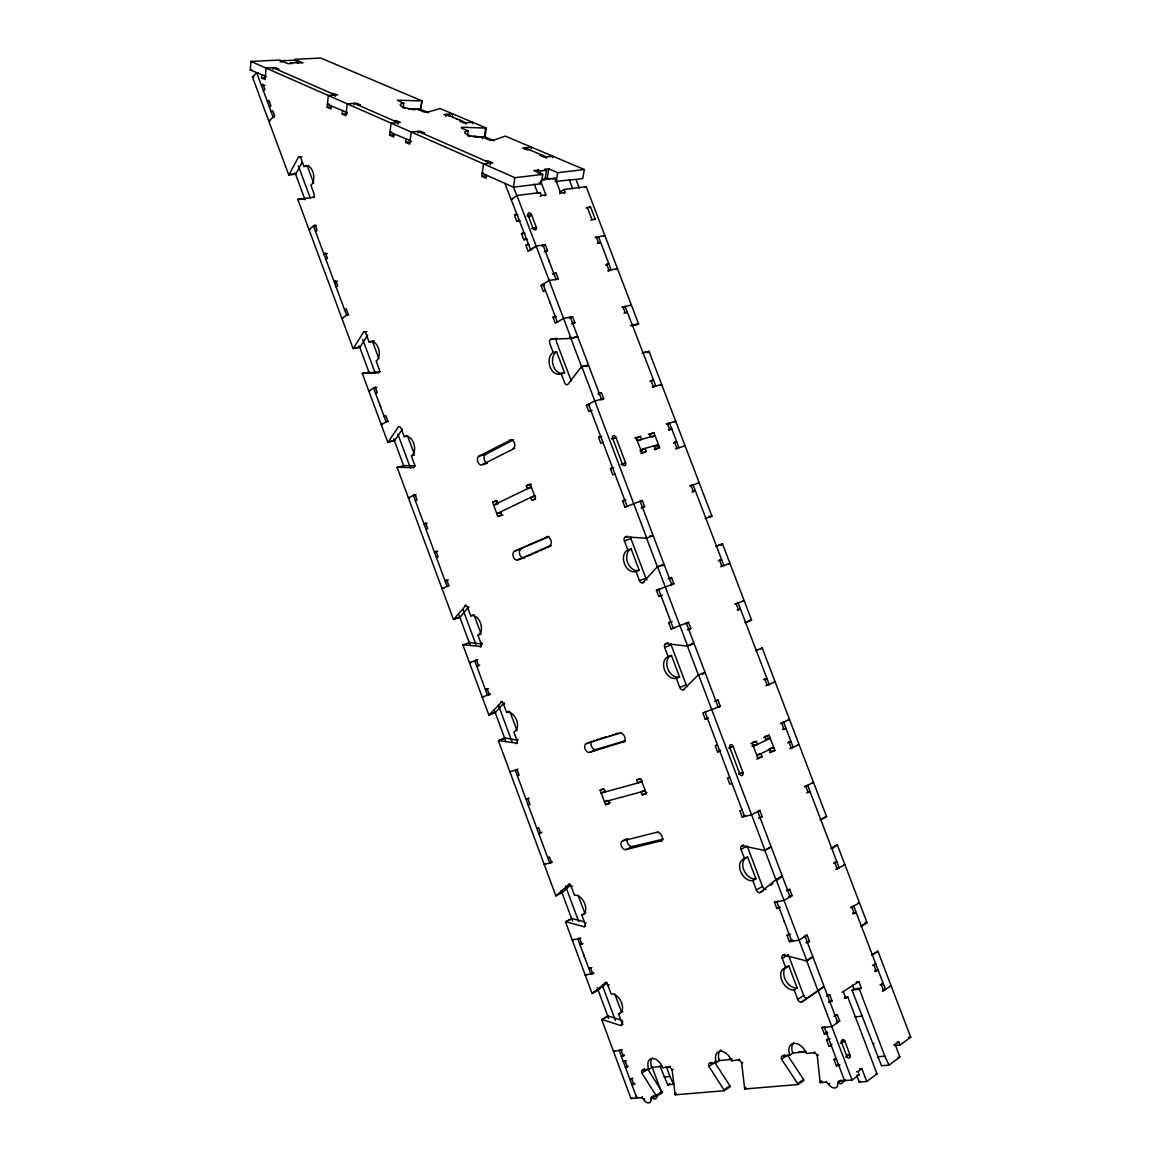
<?xml version="1.0" encoding="UTF-8"?>
<svg xmlns="http://www.w3.org/2000/svg" width="1161" height="1161" viewBox="0 0 1161 1161"><rect width="100%" height="100%" fill="white"/><g stroke="black" fill="none" stroke-linecap="round" stroke-linejoin="round"><path stroke-width="1.5" d="M266.493 76.626L250.268 69.979L250.979 61.431L279.612 60.038L288.015 63.681L292.528 63.449L290.787 62.694L303.006 62.926L294.618 59.313L320.784 58.05L422.096 100.905L420.34 109.54L422.096 100.905M276.565 69.268L278.872 69.138L275.36 67.599L266.087 68.078L265.071 79.543L261.588 77.99L261.835 75.131M272.908 69.326L273.053 67.715L335.326 95.042L335.181 96.508M331.161 105.999L330.856 108.945L327.126 107.276L328.345 95.507L337.648 94.883L331.596 93.402M358.052 105.012L360.36 104.838L356.543 103.169L347.241 103.837L345.949 115.679L342.147 113.981L342.466 111.035M354.061 104.809L354.221 103.329L398.063 122.558L397.875 124.067M393.971 133.965L393.594 136.969L389.617 135.198L391.068 123.139L400.371 122.369L396.394 120.628L394.087 120.817M421.487 100.92L397.323 100.18L403.738 103.344L403.201 107.697L404.884 108.423M422.256 133.181L424.578 132.978L420.5 131.193L411.197 132.006L409.673 144.153L405.624 142.353L406.002 139.32M417.989 132.905L418.178 131.396L490.508 163.12L490.261 164.877M445.853 116.579L446.143 114.388L466.083 122.848L465.88 124.314M452.5 115.316L452.703 113.851L443.952 114.562L450.105 116.056M467.491 135.358L468.115 130.903L462.005 128.276A3.048 0.769 8.9 0 1 462.194 127.217L485.588 128.087A3.019 0.755 9.1 0 0 486.299 128.058L485.022 136.896A3.004 0.769 9.1 0 1 484.311 136.911L472.672 136.505M472.425 123.748L472.629 122.282L463.892 123.037L459.872 121.324L462.063 121.136M482.279 138.754L482.526 137.071A10.725 2.714 9 0 1 467.52 134.705A10.725 2.714 9 0 1 468.115 130.903M484.311 136.911L485.588 128.087M486.546 175.18L486.096 178.301L481.742 176.356L483.542 163.875L492.83 162.874L488.476 160.973L486.169 161.219M513.438 187.153L514.874 177.677L542.738 174.411L541.258 183.757L513.438 187.153L482.192 173.25L483.353 173.12M524.627 149.305L524.859 147.81L546.338 156.924L546.091 158.447M531.143 148.637L531.375 147.142L522.668 148.028L526.934 149.842L529.111 149.609M537.833 173.134L538.327 170.028L540.547 170.986L546.526 170.304L545.046 179.578L541.694 179.97M540.054 174.092L540.547 170.986M545.06 178.344L547.281 178.068L548.761 168.838L557.672 172.67L584.346 169.535L582.778 178.678L555.045 181.45M552.607 157.736L552.854 156.227L544.146 157.156L539.821 155.313L541.998 155.081M556.163 181.929L557.672 172.67M849.968 1056.974L850.142 1056.321A2.017 1.306 80.9 0 0 849.997 1054.798L844.802 1041.083A2.627 1.698 80.6 0 0 842.407 1039.734A2.627 1.698 80.6 0 0 841.841 1043.158L847.051 1056.887A1.988 1.277 80.9 0 0 847.719 1057.845L848.357 1058.106A3.106 2.003 80.9 0 0 849.954 1056.96M258.264 72.78L256.741 72.867L252.401 76.858L288.755 174.963A2.932 1.756 81.8 0 0 289.133 174.498L298.45 157.083L301.889 156.75M288.755 174.963L295.591 174.252A2.932 1.756 81.9 0 0 295.982 173.802L302.397 161.887M314.515 197.21L298.333 199.329A2.932 1.756 81.3 0 0 297.855 199.561L353.089 348.605A2.902 1.8 78.2 0 0 353.495 348.198L363.466 332.249L366.818 331.625M353.089 348.605L359.765 347.328A2.902 1.8 78.2 0 0 360.186 346.921L367.66 335.007M380.271 371.665L362.812 373.349A2.902 1.814 77.5 0 0 362.319 373.523L387.803 442.297A2.902 1.829 76 0 0 388.224 441.92L398.542 426.769A2.932 1.858 76.2 0 1 401.213 428.54L404.246 436.725A10.289 6.531 75.7 0 1 413.635 443.038A10.289 6.531 75.7 0 1 411.342 455.852L414.39 464.052A2.932 1.858 75.3 0 1 413.737 467.694L397.613 467.244A2.902 1.829 75.2 0 0 397.106 467.39L453.458 619.466L459.872 617.275A2.902 1.858 71.4 0 0 460.307 616.955L468.551 606.768M387.803 442.297L394.392 440.701A2.902 1.829 76 0 0 394.813 440.324L402.562 429.004M587.089 366.528L587.93 365.425A3.28 2.337 77.5 0 1 588.482 364.975L581.748 366.484A3.294 2.337 77.5 0 0 581.197 366.949L567.787 384.523A3.251 2.278 77.1 0 1 564.594 382.608L561.184 373.581A11.392 7.953 77.7 0 1 550.125 366.978A11.392 7.953 77.7 0 1 553.216 352.509L549.806 343.482A3.265 2.278 78.4 0 1 550.691 339.317L555.771 338.272M647.606 352.813L648.462 351.739A3.178 2.337 77.9 0 1 649.014 351.29L711.983 516.311L705.206 518.474A3.193 2.366 71.5 0 0 705.873 518.328M453.458 619.466A2.917 1.843 71.4 0 0 453.893 619.147L466.098 605.113M482.425 644.137L469.799 642.526L462.876 644.877L488.868 715.06A2.932 1.858 69 0 0 489.332 714.77L502.278 701.346M488.868 715.06L495.196 712.535A2.932 1.858 68.9 0 0 495.66 712.244L504.164 702.695M627.433 536.208L625.387 536.89A3.265 2.322 71.7 0 0 624.4 540.852L627.869 549.995A11.436 8.098 71 0 0 624.444 563.767A11.436 8.098 71 0 0 635.952 571.386L639.421 580.558A3.28 2.322 70.3 0 0 642.73 582.764L657.01 567.09A3.309 2.38 70.3 0 1 657.59 566.713L664.092 564.435A3.294 2.38 70.3 0 0 663.511 564.812L657.01 567.09M662.612 565.799L663.511 564.812M721.025 545.249L721.924 544.277A3.193 2.38 70.1 0 1 722.519 543.899L751.588 620.119L745.609 622.528A3.222 2.38 67.3 0 1 744.927 622.63L750.906 620.221A3.207 2.38 67.3 0 0 751.588 620.119M668.141 642.657L665.732 643.615A3.294 2.337 67.9 0 0 664.702 647.461L668.185 656.691A11.523 8.142 67.3 0 0 664.585 670.071A11.523 8.142 67.3 0 0 676.341 678.242L679.824 687.486A3.309 2.337 66.6 0 0 683.219 689.852L697.979 675.238A3.338 2.38 66.5 0 1 698.574 674.889L765.055 850.403L771.223 847.022A3.396 2.38 61 0 1 770.498 847.037L764.33 850.418L742.14 845.716A3.367 2.322 61.5 0 0 741.008 849.359L744.549 858.719A11.828 8.112 61 0 0 740.587 871.345A11.828 8.112 61 0 0 752.821 880.589L756.362 889.979A3.396 2.322 60.4 0 0 759.889 892.649L762.182 891.343M702.492 674.381L704.35 672.538A3.323 2.38 66.4 0 1 704.945 672.19L697.979 675.238M760.673 649.173L761.601 648.273A3.222 2.38 65.9 0 1 762.211 647.94L826.574 816.633L820.827 819.797A3.294 2.366 60.2 0 1 820.101 819.811L825.848 816.662A3.28 2.366 60.1 0 0 826.574 816.633M569.558 883.84L556.351 895.624A2.99 1.858 64.6 0 1 555.858 895.857L498.359 740.66L504.658 738.062A2.932 1.858 68.1 0 1 505.209 738.004L517.051 740.123M555.858 895.857L562.49 892.49L570.762 884.813M280.048 62.041L281.426 60.793L296.418 60.067L297.637 63.318M295.315 61.054L296.418 60.067M263.387 90.79L264.853 89.47L262.894 84.187L261.428 85.508L264.897 85.304M267.465 101.791L268.931 100.485L270.89 105.782L269.425 107.073M271.224 111.92L272.69 110.629L274.664 115.926L268.771 121.049L269.933 120.962M272.908 117.45L274.344 117.13M584.549 921.936L572.17 918.583A3.004 1.858 63.8 0 0 571.589 918.569L565.48 921.805L592.023 993.424A3.033 1.858 62.4 0 0 592.516 993.221L606.463 982.017M592.516 993.221L598.554 989.738L607.087 982.67M759.889 892.649L775.548 880.038L781.687 876.54A3.425 2.366 60 0 1 782.311 876.279L776.187 879.777A3.439 2.366 60.1 0 0 775.548 880.038M770.875 885.233L772.82 883.666M776.753 880.517L781.687 876.54M832.756 848.27L833.743 847.486M834.73 846.703L836.718 845.121A3.309 2.366 59 0 1 837.342 844.86L867.078 922.777L861.447 926.347A3.367 2.351 57.1 0 1 860.707 926.333L866.338 922.777A3.352 2.351 57 0 0 867.078 922.777M315.502 231.358L317.04 230.197L315.052 224.857L308.957 229.501L310.089 229.356M856.76 1075.565L859.242 1082.125L866.745 1081.515L877.034 1073.925L847.82 997.023L844.598 997.43M856.165 982.075L858.922 981.698L861.302 987.953L853.945 988.925L852.043 990.202L881.533 1065.769L889.007 1065.101L899.891 1057.076L895.146 1044.595L898.846 1041.91L900.036 1045.016L894.449 1045.568M859.242 1082.125L860.533 1081.181M325.893 259.396L327.446 258.264L325.457 252.909L323.919 254.041L327.3 253.562M781.585 1059.209L787.521 1055.146L803.543 1079.469A3.425 2.206 56.8 0 1 803.978 1080.354L798.071 1084.534A3.439 2.206 56.9 0 0 797.636 1083.648L781.585 1059.209A3.425 2.206 57.4 0 1 782.746 1055.871L789.785 1055.16A12.074 7.837 57.1 0 1 793.979 1043.362A12.074 7.837 57.1 0 1 806.431 1053.491L813.658 1052.766A3.483 2.278 56.7 0 1 817.271 1055.683L820.058 1081.762A3.498 2.264 56.2 0 0 820.29 1082.676L825.413 1082.241A3.512 2.278 56.1 0 1 828.519 1084.156A7.039 4.571 56 0 0 834.759 1088.017A7.039 4.571 56 0 0 837.792 1083.402A3.541 2.307 55.7 0 1 839.316 1081.08L852.043 1080.006L859.227 1074.767L858.008 1071.574L856.6 1071.705M900.036 1045.016L910.732 1037.208L877.934 951.222A3.367 2.351 56.1 0 0 877.281 951.454L872.201 955.068M845.658 1079.832L844.54 1080.644L824.397 1027.398L825.384 1026.716M858.008 1071.574L861.912 1068.744L866.745 1081.515M839.316 1081.08L840.419 1080.281M837.792 1083.402L842.204 1080.194M828.519 1084.156L829.636 1083.358M825.413 1082.241L826.53 1081.442M820.29 1082.676L822.148 1081.341M840.013 1064.913L836.413 1065.943L834.004 1059.558L835.122 1058.774M820.058 1081.762L821.161 1080.964M873.827 1043.289L873.478 1043.536A3.381 2.264 55.2 0 0 873.652 1044.247M794.139 989.927L797.143 987.982L788.827 965.967L785.808 967.868A12.045 8.054 58.2 0 0 781.658 980.087A12.045 8.054 58.2 0 0 794.139 989.927L797.709 999.389A3.468 2.307 57.7 0 0 801.308 1002.233L824.121 986.545A3.483 2.351 57.2 0 0 823.468 986.777L816.357 991.842M808.303 997.575L815.341 992.568M846.891 1056.495L849.837 1054.406L848.604 1054.522M836.413 1065.943L838.634 1064.361M334.165 281.688L335.718 280.585L337.706 285.94L336.153 287.043M335.224 282.805L337.546 281.151M797.636 1083.648L803.543 1079.469M844.613 1041.214L840.448 1043.304M827.677 1039.11L826.559 1039.893L828.969 1046.264L831.944 1044.189M817.271 1055.683L818.389 1054.914M813.658 1052.766L814.775 1051.997M830.144 1038.848L826.559 1039.893M890.806 986.11L889.761 986.052M798.071 1084.534L744.811 1088.989A3.338 2.09 58 0 1 744.578 1088.118L745.681 1087.349M823.062 1026.919L821.944 1027.674L824.354 1034.045L827.329 1031.998M744.811 1088.989L745.913 1088.22M827.924 1033L824.354 1034.045M344.599 309.827L346.167 308.753L348.155 314.138L341.9 318.39L343.017 318.187M789.785 1055.16L792.76 1053.129L806.082 1051.779M835.456 1014.975L837.299 1014.758L839.708 1021.129L831.798 1026.556L821.944 1027.674M882.36 991.131L891.155 985.878M540.533 180.898L545.873 194.932L541.36 195.498L540.228 192.537L516.964 195.483L511.014 199.532L512.48 199.344M782.746 1055.871L784.241 1054.856M729.892 1085.825A3.265 2.046 58.4 0 1 730.298 1086.667L724.362 1090.701A3.28 2.046 58.5 0 0 723.956 1089.86L729.892 1085.825L714.842 1062.446A3.251 2.046 59 0 1 714.625 1061.633M837.299 1014.758L833.932 1016.267M880.009 984.949L883.245 983.498L881.867 983.686M553.231 179.433L555.103 178.17L560.748 193.016L565.175 192.45L564.057 189.504L559.936 192.247M539.11 193.292L540.228 192.537M844.497 998.504L847.82 997.023M852.043 990.202L859.387 989.23L861.302 987.953M540.242 196.253L541.36 195.498M520.201 220.764L516.747 221.258L514.483 215.264L516.456 213.929M544.741 195.672L545.873 194.932M827.358 994.919L829.665 994.614L832.074 1000.971L828.707 1002.48M874.915 971.583L878.151 970.146L874.944 970.596M744.578 1088.118L741.705 1063.142L742.822 1062.388M723.956 1089.86L708.878 1066.378A3.265 2.032 59 0 1 709.908 1063.186L716.395 1062.533A11.523 7.256 58.8 0 1 720.11 1051.256A11.523 7.256 58.8 0 1 731.691 1060.994L739.833 1059.34M842.102 992.205L858.922 981.698M516.747 221.258L518.735 219.937M559.631 193.756L560.748 193.016M829.665 994.614L826.298 996.109M872.564 965.415L875.8 963.978L874.436 964.181M527.007 216.091L528.124 215.336A2.467 1.654 57.7 0 1 528.995 212.855A2.467 1.654 57.7 0 1 531.578 214.872L536.367 227.527L533.305 229.356M528.952 216.599L530.069 215.859M531.578 214.872L528.182 215.482M564.043 193.19L565.175 192.45M529.372 216.497L530.127 215.99M724.362 1090.701L675.296 1094.808A3.193 1.945 59.5 0 1 675.078 1093.981L676.195 1093.241M675.296 1094.808L676.413 1094.068M716.395 1062.533L719.385 1060.573L731.285 1059.354M585.086 187.443L586.218 186.703L638.637 324.079A3.178 2.322 79.1 0 1 637.999 324.296L630.438 325.675M801.308 1002.233L807.301 998.3A3.454 2.307 57.6 0 1 803.717 995.47L788.275 954.676M709.908 1063.186L711.04 1062.446M708.878 1066.378L714.842 1062.446M527.196 239.253L523.756 239.761L521.478 233.753L523.466 232.461M622.136 1020.432L608.306 1016.02A3.048 1.843 61.7 0 0 607.711 1015.977L601.703 1019.547L630.96 1098.524L640.974 1097.682A3.12 1.858 60.1 0 1 643.542 1099.438A6.255 3.744 60.1 0 0 648.709 1102.935A6.255 3.744 60.1 0 0 651.031 1098.814A3.135 1.887 59.9 0 1 652.206 1096.753L653.701 1095.766M651.031 1098.814L661.988 1091.688L647.809 1069.194A3.12 1.887 60.3 0 1 647.649 1068.671M656.357 1095.824L657.01 1095.403A6.226 3.744 60 0 1 653.353 1098.887M657.663 1094.983L660.261 1093.27M660.899 1092.849L661.16 1091.369M659.941 1065.958L667.793 1084.998L674.367 1084.011M652.206 1096.753L656.429 1096.39L662.365 1092.501A3.12 1.887 59.8 0 0 661.988 1091.688M877.934 951.222L871.693 955.126A3.381 2.351 56.3 0 1 872.346 954.893M531.753 228.63L532.884 227.89A2.467 1.654 58 0 0 535.453 229.893A2.467 1.654 58 0 0 536.324 227.382M643.542 1099.438L644.66 1098.712M797.709 999.389L803.717 995.47M667.793 1084.998L669.868 1083.634M523.756 239.761L525.744 238.469M620.279 1050.095L619.292 1050.72L636.823 1098.03L637.94 1097.305M640.974 1097.682L642.468 1096.724M630.96 1098.524L631.961 1097.885M546.454 251.444L547.586 250.732L545.307 244.71L536.15 246.132L528.11 251.284L525.831 245.276L527.834 243.984M675.078 1093.981L672.132 1070.007L673.264 1069.281M586.145 208.037L590.514 206.861L595.143 218.979L593.997 219.69M589.382 207.587L590.514 206.861M656.429 1096.39A3.135 1.887 59.9 0 0 656.052 1095.578L641.844 1072.996A3.12 1.887 60.4 0 1 642.773 1069.934L648.752 1069.339A11.029 6.719 60.2 0 1 652.047 1058.513A11.029 6.719 60.2 0 1 662.873 1067.917L670.492 1066.335M504.875 183.351L530.621 249.688M532.115 248.715L531.114 249.368M533.625 247.757L532.623 248.396M535.134 246.785L534.133 247.424M634.516 1083.097L631.903 1084.766L634.98 1083.881M542.013 245.711L543.029 245.073L556.003 279.279L554.973 279.903M648.752 1069.339L651.742 1067.423L662.336 1066.349M542.651 246.408L545.307 244.71M642.773 1069.934L644.631 1068.744M629.784 1079.091L632.876 1078.192M641.844 1072.996L647.809 1069.194M590.775 220.169L595.143 218.979M544.175 251.806L547.586 250.732M806.169 960.858A3.483 2.366 58.1 0 0 806.91 960.873L812.947 957.056A3.468 2.366 58 0 1 812.192 957.041L806.169 960.858L783.428 954.922A3.439 2.307 58.7 0 0 782.238 958.435L785.808 967.868M625.402 1067.264L628.493 1066.349M624.807 1060.646L623.312 1061.589L626.389 1060.675M595.114 237.512L604.823 235.465L603.676 236.176M596.377 237.729L598.408 236.467L611.049 269.642L608.495 271.166M782.238 958.435L787.913 954.908M805.299 935.461L807.113 935.156L809.522 941.484L806.14 942.95M852.914 913.881L856.165 912.473L852.551 913.097M783.428 954.922L784.56 954.211M624.008 1054.768L621.382 1056.394L624.458 1055.48M597.335 243.346L600.629 242.301L599.105 243.244M807.113 935.156L799.058 940.134L789.407 941.716L787.013 935.389L789.291 933.995M850.578 907.742L859.474 902.852L858.11 903.098M614.619 1050.69L613.487 1051.373L622.354 1049.805M552.563 273.952L555.974 272.864L558.267 278.887L557.12 279.583M553.304 274.504L555.974 272.864M792.818 940.7L791.802 941.324L776.84 901.763L777.986 901.096M851.419 906.756L854.177 906.117M545.351 290.25L543.333 291.484L541.041 285.461L549.153 280.483L558.267 278.887M789.407 941.716L792.441 939.844M790.554 934.286L787.013 935.389M375.613 393.492L377.223 392.52L375.221 387.106L368.821 391.039L370.069 390.778M601.703 1019.547A3.048 1.843 61.8 0 1 602.283 1019.59L620.772 1025.526L623.036 1024.162M605.534 264.839L608.814 263.779L606.521 265.172M620.772 1025.526A3.091 1.887 61.5 0 0 621.672 1022.435L622.804 1021.753M607.754 270.702L617.434 268.525L616.288 269.207M621.672 1022.435L618.494 1013.887L621.512 1012.087L614.75 993.86M602.283 1019.59L608.306 1016.02M780.381 907.409L776.854 908.526L774.46 902.213L775.606 901.546M384.131 416.465L385.757 415.507L387.759 420.935L381.287 424.708L382.39 424.447M573.708 323.339L574.869 322.656L572.576 316.619L563.52 318.404L555.321 323.179L553.042 317.142L555.074 315.937M776.854 908.526L779.524 906.959M787.956 889.703L789.741 889.355L792.136 895.668L784.009 900.428L774.46 902.213M835.978 869.429L844.918 864.698L843.568 864.974M569.282 317.664L570.312 317.055L601.485 399.282M569.485 318.404L572.576 316.619M789.741 889.355L786.374 890.792M833.642 863.305L836.892 861.926L834.208 862.463M571.459 323.788L574.869 322.656M604.954 982.888A3.062 1.887 62.2 0 1 607.943 985.428L609.075 984.775M592.023 993.424L598.06 989.941A3.033 1.858 62.4 0 0 598.554 989.738M762.574 891.111L763.328 890.676M764.867 889.805L765.621 889.37M756.362 889.979L762.487 886.482A3.381 2.322 60.3 0 0 765.796 889.181M836.718 845.121L831 848.386A3.323 2.366 59.1 0 1 831.624 848.125L837.342 844.86M621.73 307.346L631.366 305.009L630.205 305.677M622.949 307.447L625.024 306.272L655.805 385.887M623.965 313.223L627.259 312.135L626.098 312.802M586.363 974.456L585.231 975.109L593.953 973.223M752.821 880.589L755.898 878.862L747.64 857.036L744.549 858.719M592.937 973.034L590.905 974.181L577.859 938.988L579.005 938.378M590.339 967.693L588.816 968.535L591.849 967.577M582.241 943.371L579.949 944.619L582.982 943.646M573.389 939.423L572.242 940.047L580.892 938.015M741.008 849.359L747.191 846.021L762.487 886.482M742.14 845.716L743.693 844.889M565.48 921.805A3.004 1.858 63.9 0 1 566.06 921.805L584.114 926.754L585.652 925.941M584.114 926.754A3.048 1.887 63.6 0 0 584.97 923.561L586.116 922.937M584.97 923.561L581.821 915.071L584.883 913.446A10.609 6.647 63.9 0 0 585.812 913.156M758.51 810.799L759.831 810.48L762.211 816.749L758.844 818.142M806.793 792.861L810.044 791.526L807.417 792.165M566.06 921.805L572.17 918.583M484.63 464.008L482.149 464.676A4.586 3.033 75.1 0 1 477.824 461.817A4.586 3.033 75.1 0 1 478.956 456.128L511.943 439.409M598.002 393.811L601.398 392.65L603.705 398.731L601.34 399.964M598.641 394.101L601.398 392.65M478.956 456.128L485.574 454.401L513.554 439.787M759.831 810.48L751.573 814.79L742.227 817.039L739.847 810.77L742.169 810.204M804.471 786.781L813.513 782.412L812.207 782.746M592.052 410.544L588.7 411.386L586.407 405.305L594.795 400.937L603.705 398.731M742.227 817.039L745.318 815.414M745.594 815.936L744.549 816.473L705.09 712.23L706.149 711.751M482.149 464.676L514.787 448.219M415.406 500.797L417.06 499.941L415.043 494.499L408.425 497.938L409.514 497.648M588.7 411.386L590.789 410.312M649.884 381.2L653.164 380.082L650.784 381.301M652.134 387.106L661.668 384.436L660.478 385.046M653.295 387.063L655.414 385.974M568.411 884.421A3.019 1.901 64.4 0 1 571.328 886.83L572.489 886.235M624.284 840.056L622.731 840.825A4.717 3.077 64.2 0 0 621.338 845.948A4.717 3.077 64.2 0 0 626.011 849.605L662.423 840.477M626.011 849.605L632.208 846.471L663.395 839.084M622.731 840.825L658.287 831.915M625.053 839.664L626.606 838.881M602.922 442.326L600.803 443.371L598.495 437.276L600.614 436.231M790.002 748.801L799.087 744.607L797.781 744.956M426.014 529.416L427.683 528.589L425.666 523.132L423.983 523.959L427.248 523.016M611.426 438.887L615.94 437.407L625.59 462.876A2.467 1.712 64.8 0 1 624.807 465.648A2.467 1.712 64.8 0 1 622.296 463.82L612.616 438.292A2.467 1.698 64 0 1 613.414 435.564A2.467 1.698 64 0 1 615.94 437.407L614.343 438.19M545.235 863.886L544.204 864.394L551.562 862.623L549.487 857.036L547.644 857.486M552.288 861.796L549.719 863.073L515.281 770.207L517.893 769.075M787.68 742.735L790.946 741.429L788.769 742.024M756.798 759.076L762.167 756.74L760.992 753.649L759.686 754.011M769.598 752.807L774.895 750.499L769.075 735.189L765.607 736.161M502.815 515.063L497.895 516.514L492.569 502.263L496.255 500.478L497.314 503.323M530.693 487.765L527.399 488.694L526.31 485.791L530.142 483.919L535.627 498.504L531.767 500.347L530.679 497.43L535.613 496.008M756.914 755.637L773.719 747.437L769.104 748.7M531.245 486.836L493.643 505.108L498.011 503.859M634.893 438.089L640.408 436.333L641.554 439.351L639.145 440.512M635.604 438.655L640.408 436.333M666.225 424.07L675.717 421.254L674.512 421.835M667.096 424.084L669.505 422.923L678.924 447.624L676.5 448.741M648.477 434.374L653.919 432.632L659.622 447.609L657.213 448.741M649.521 434.765L653.919 432.632M649.609 437.378L650.813 436.797L649.681 433.793M652.206 437L655.051 435.636L637.215 440.541M668.475 429.991L671.755 428.844L669.36 430.005M752.749 745.26L753.852 744.738M767.29 738.265L768.089 737.888M753.387 746.363L770.222 738.251L765.621 739.542M534.524 495.587L496.835 513.67L501.204 512.378M644.268 790.438L641.133 791.918L642.251 794.908L646.938 792.658M750.935 743.62L756.304 741.313L757.48 744.39L751.849 745.957M763.764 737.482L769.075 735.189M782.674 729.601L785.939 728.295L782.906 729.152M497.895 516.514L501.581 514.758L500.522 511.899M640.175 450.686L644.994 448.393L646.14 451.411L644.529 452.18M653.033 446.375L654.238 445.795L655.385 448.799L659.622 447.609M640.625 453.211L646.14 451.411M654.194 446.637L658.461 444.619L640.669 449.612M603.256 788.682L600.121 790.148L605.563 804.689L610.251 802.469M717.483 744.985L715.205 745.623L717.556 751.864L720.705 750.383M780.366 723.55L789.495 719.457L788.203 719.82M642.12 453.327L643.731 452.558M614.88 473.92L612.747 474.922L610.439 468.812L612.558 467.81M621.091 464.385L625.59 462.876L621.585 464.777M654.18 449.38L655.385 448.799M654.804 449.873L656.4 449.118M607.247 800.466L604.475 801.787L645.298 790.801M541.94 832.277L538.849 833.743L540.678 833.279L538.602 827.691L536.774 828.17M673.38 442.849L676.66 441.688L673.844 443.009M642.483 780.787L637.781 782.993L636.663 780.018L639.798 778.552M436.463 557.628L438.161 556.83L436.13 551.359L434.446 552.157L437.697 551.17M675.644 448.77L685.106 445.853L683.887 446.419M605.389 791.105L601.209 793.05L641.946 781.846M628.203 506.036L624.908 507.067L622.586 500.942L624.734 499.97M529.227 797.984L526.107 799.392L527.921 798.87L529.982 804.442L528.168 804.95M715.858 700.794L717.991 700.141L720.357 706.352L702.826 712.912L705.177 719.138L708.341 717.716M523.016 558.18L517.733 559.878A4.6 3.062 72.3 0 1 513.322 556.83A4.6 3.062 72.3 0 1 514.512 551.286L548.732 536.237M514.512 551.286L548.776 536.774M765.955 685.745L775.127 681.812L773.85 682.218M624.908 507.067L642.294 500.493L644.616 506.631L641.772 507.879M640.262 501.407L642.294 500.493M517.733 559.878L550.793 545.394M523.829 557.919L525.222 557.353M527.167 556.496L528.153 556.061M529.126 555.626L531.099 554.755M532.086 554.319L533.073 553.884M535.047 553.013L536.034 552.578M537.021 552.128L538.022 551.693M540.01 550.822L544.001 549.051M545.002 548.602L546.004 548.166M548.007 547.281L549.022 546.831M550.024 546.381L551.04 545.946M625.286 740.674L595.97 749.556A4.644 3.077 66.7 0 1 591.646 746.712A4.644 3.077 66.7 0 1 591.965 741.298L586.392 743.62A4.659 3.077 66.8 0 0 585.071 748.889A4.659 3.077 66.8 0 0 589.657 752.343L625.213 741.313M717.991 700.141L714.61 701.462M763.662 679.707L766.928 678.43L764.359 679.229M689.794 485.922L699.212 482.831L697.993 483.368M690.36 485.937L693.073 484.747L723.869 565.523L722.766 565.944M641.22 507.85L644.616 506.631M589.657 752.343L595.97 749.556M692.058 491.872L695.337 490.682L692.899 491.756M586.392 743.62L621.091 732.765M510.956 771.383L509.911 771.847L517.08 769.656L519.141 775.214L517.342 775.751M683.219 689.852L684.409 689.344M679.824 687.486L686.195 684.772A3.294 2.337 66.5 0 0 687.675 686.731M762.211 647.94L755.651 650.799A3.222 2.38 66 0 1 756.261 650.45M676.341 678.242L679.533 676.907L671.392 655.385L668.185 656.691M498.359 740.66A2.946 1.858 68.2 0 1 498.911 740.616L517.371 743.243M516.195 743.751A2.975 1.901 68 0 0 516.964 740.37L518.154 739.876M498.911 740.616L505.209 738.004M686.92 646.053L693.335 643.47A3.323 2.38 67.7 0 0 694.031 643.383L687.617 645.966A3.323 2.38 67.7 0 1 686.92 646.053L665.732 643.615M664.702 647.461L671.116 644.906A3.28 2.337 67.9 0 1 670.84 643.716M500.696 701.97A2.961 1.887 69 0 1 503.511 704.132L506.617 712.477L509.781 711.214M489.332 714.77L495.66 712.244M503.511 704.132L504.701 703.653M688.72 629.378L690.853 628.536L688.502 622.354L685.251 623.588M668.126 578.846L671.522 577.583L673.859 583.751L670.608 584.97M718.325 560.763L721.591 559.544L719.559 560.27L721.852 566.263L729.921 563.317L728.673 563.796M671.508 621.643L668.692 622.731L671.029 628.914L674.323 627.695M688.502 622.354L671.029 628.914M734.884 604.213L744.157 600.629L742.895 601.079M662.176 595.187L658.751 596.478L656.415 590.31L673.859 583.751M483.411 696.658L482.221 697.108L490.435 694.118M489.594 694.394L487.475 695.207L474.704 660.74L477.635 659.622M720.604 566.742L721.852 566.263M672.117 621.454L668.692 622.731M488.389 688.589L485.429 689.692L487.185 689.053L489.245 694.583M658.751 596.478L660.957 595.637M479.682 665.137L476.736 666.254L478.492 665.587L476.445 660.072L469.494 662.757L470.698 662.321M656.415 590.31L659.84 589.019M462.876 644.877A2.932 1.858 70.6 0 1 463.413 644.805L481.481 646.546M735.363 603.981L738.149 602.965L769.221 684.468L766.942 685.164M480.277 646.982A2.961 1.887 70.5 0 0 481.017 643.513L482.221 643.092M669.375 578.367L671.522 577.583M642.73 582.764L643.949 582.329M737.177 610.207L740.442 608.974L738.425 609.757L736.147 603.749M687.457 629.828L690.853 628.536M639.421 580.558L645.908 578.251A3.265 2.322 70.3 0 0 647.112 579.978M481.017 643.513L477.926 635.212L481.133 634.066L473.949 614.72L470.727 615.823L467.651 607.537A2.946 1.887 71.5 0 0 464.893 605.52M722.519 543.899L716.439 546.033A3.193 2.38 70.1 0 0 715.858 546.41L721.924 544.277M635.952 571.386L639.203 570.24L631.134 548.906L627.869 549.995M453.893 619.147L460.307 616.955M467.651 607.537L468.87 607.13M625.387 536.89L646.053 538.153L653.251 535.845A3.294 2.366 71.6 0 1 652.584 535.976L649.971 535.816M624.4 540.852L630.945 538.689A3.251 2.322 71.7 0 1 630.655 536.875M448.741 585.826L447.116 586.349L413.389 495.355L416.117 494.615M443.647 588.105L442.022 588.627L448.828 585.594L446.796 580.108L445.084 580.877L448.32 579.847M628.159 505.761L627.056 506.109L588.496 404.217L589.614 403.941M593.735 740.558L594.766 740.239M596.827 739.601L598.887 738.962M600.963 738.323L603.038 737.685M604.083 737.366L606.158 736.713M609.293 735.755L610.352 735.421M612.442 734.782L613.501 734.449M615.606 733.796L617.725 733.142M622.586 500.942L625.881 499.927M716.932 707.412L720.357 706.352M705.177 719.138L707.441 718.456M531.767 500.347L535.061 499.39M610.439 468.812L613.748 467.868M492.569 502.263L497.503 500.855M781.904 722.737L783.631 722.244L793.253 747.481L790.22 748.308M640.321 450.961L642.643 450.308M656.27 446.463L657.939 445.998M526.31 485.791L531.259 484.384M729.587 747.278L733.041 746.305L742.924 772.37A2.525 1.727 74.2 0 1 742.256 775.49A2.525 1.727 74.2 0 1 739.804 773.908L729.906 747.786A2.511 1.727 73.4 0 1 730.588 744.694A2.511 1.727 73.4 0 1 733.041 746.305L728.6 748.163M717.556 751.864L719.849 751.225M752.836 742.271L756.304 741.313M764.925 740.544L766.231 740.181L765.055 737.104M600.121 790.148L604.097 789.045L605.2 791.962M636.663 780.018L640.828 778.871L646.43 793.79L642.251 794.908M768.422 749.745L769.728 749.382L770.904 752.459M757.523 754.592L759.25 754.128M770.12 751.791L774.895 750.499M757.393 758.031L762.167 756.74M598.495 437.276L601.833 436.376M485.458 463.79L487.112 463.355M605.563 804.689L609.554 803.63L608.466 800.713M739.006 773.4L742.924 772.37L738.498 774.256M729.718 777.289L727.41 777.899L729.776 784.154L732.083 783.544M397.106 467.39L404.173 465.561L415.232 465.851M411.342 455.852L414.637 455.025M586.407 405.305L589.744 404.478M805.386 786.026L807.722 785.446L839.229 868.036L836.239 868.631M404.246 436.725L407.555 435.926L414.056 453.429M388.224 441.92L394.813 440.324M758.699 817.576L762.211 816.749M388.355 421.37L386.134 421.878L373.61 388.093L376.948 387.382M561.184 373.581L564.551 372.812L556.598 351.783L553.216 352.509M649.014 351.29L642.73 352.712A3.193 2.337 77.8 0 0 642.178 353.162L648.462 351.739M581.197 366.949L587.93 365.425M570.385 338.431L577.162 337.009A3.28 2.322 78.6 0 0 577.801 336.806L571.038 338.214A3.294 2.322 78.6 0 1 570.385 338.431L550.691 339.317M638.637 324.079L632.31 325.399A3.193 2.322 79 0 1 631.671 325.617M362.319 373.523L368.98 372.159A2.902 1.814 77.5 0 1 369.474 371.984M558.499 321.771L557.367 321.989L543.072 284.213L544.349 283.995M553.042 317.142L556.438 316.474M363.466 332.249A2.932 1.829 78.5 0 1 366.078 333.904L369.096 342.031L372.449 341.392A10.275 6.458 78.1 0 1 374.219 340.739M353.495 348.198L360.186 346.921M789.001 896.248L792.136 895.668M788.914 897.076L790.119 896.843L757.785 811.554M541.041 285.461L544.465 284.851M348.837 314.805L346.588 315.197L313.528 226.018L316.358 225.655M803.891 936.593L805.11 936.39L837.749 1022.478L836.5 1022.623M806.329 942.006L809.522 941.484M530.113 250.007L531.259 249.818M525.831 245.276L529.271 244.739M521.478 233.753L524.932 233.245M536.367 227.527L532.928 228.02L528.124 215.336M514.483 215.264L517.937 214.785M883.144 989.999L885.596 989.68L853.828 906.335M564.057 189.504L586.218 186.703M828.852 1001.392L832.074 1000.971M542.056 179.737L555.103 178.17M854.975 1016.934L861.97 1016.122M298.333 199.329L305.154 198.531A2.917 1.756 81.3 0 0 304.69 198.763L297.855 199.561M836.471 1021.506L839.708 1021.129M481.742 176.356L486.952 175.761M538.327 170.028L533.813 170.551L542.738 174.411M548.761 168.838L544.306 169.346L546.526 170.304M841.072 1041.475L844.802 1041.083L845.106 1041.925M289.133 174.498L295.982 173.802M908.41 1037.455L910.732 1037.208M828.969 1046.264L831.465 1046.003M729.166 1059.122L732.141 1058.817M798.55 1052.055L805.008 1051.402M896.989 1042.099L898.846 1041.91M298.45 157.083A2.961 1.785 82.2 0 1 300.96 158.506L303.935 166.531L307.375 166.183A10.362 6.284 81.9 0 1 308.623 165.457M893.738 1044.74L895.146 1044.595M846.717 1055.117L849.997 1054.798M845.643 1057.032L847.051 1056.887M834.004 1059.558L836.5 1059.311M664.077 1077.06L669.955 1076.508L673.67 1084.476M877.353 1056.815L884.827 1056.104L889.007 1065.101M898.019 1057.25L899.891 1057.076M411.226 141.018L389.98 132.194L391.736 132.035M405.624 142.353L410.863 141.86M389.617 135.198L394.856 134.734M859.561 1068.962L861.912 1068.744M857.355 1074.941L859.227 1074.767M661.044 1092.617L662.365 1092.501M875.626 1074.041L877.034 1073.925M342.147 113.981L347.386 113.589M347.429 112.632L327.431 104.33L329.173 104.214M327.126 107.276L330.609 107.015M261.588 77.99L265.056 77.787M252.401 76.858L253.911 76.771M250.268 69.979L252.068 69.878M631.802 324.601L634.283 324.485M635.517 324.412L637.999 324.296M569.717 337.358L570.965 337.3M574.68 337.125L577.162 337.009M362.812 373.349L378.544 372.884A2.932 1.843 77.6 0 0 379.168 369.154L376.135 361.013A10.289 6.458 78.1 0 0 378.283 347.894A10.289 6.458 78.1 0 0 369.096 342.031M468.289 136.359L469.755 136.403M408.803 109.061L420.297 109.54M708.718 516.311L711.316 516.442A3.178 2.366 71.5 0 0 711.983 516.311M749.571 620.09L750.906 620.221M692 643.325L693.335 643.47M864.916 922.429L866.338 922.777M486.299 128.058L440.034 108.495L427.306 112.298A2.99 0.74 8.7 0 1 423.126 111.645L417.278 109.134A10.42 2.54 8.6 0 1 402.693 106.827A10.42 2.54 8.6 0 1 403.738 103.344M584.346 169.535L505.383 136.142A3.048 0.769 9.3 0 0 504.875 136.229L493.062 140.408A3.077 0.784 9.1 0 1 488.766 139.741L482.526 137.071M452.34 117.014L453.574 117.537M456.07 118.596L457.303 119.119M459.814 120.178L461.062 120.715M419.179 108.742L428.54 112.748M484.166 136.519L494.005 140.742M411.081 108.583L414.187 109.918M475.038 136.026L478.143 137.361M468.391 135.75L470.176 136.519M547.281 178.068L550.038 179.273M543.798 179.026L545.046 179.578M539.023 182.77L541.258 183.757M250.979 61.431L514.874 177.677M587.277 207.297L591.907 219.444M576.393 180.565L579.194 187.922M596.246 236.8L598.481 242.649M606.681 264.157L608.915 270.02M622.891 306.693L625.14 312.57M651.06 380.59L653.324 386.497M667.415 423.489L669.679 429.425M674.585 442.268L676.848 448.219M691.013 485.385L693.291 491.335M764.939 679.301L767.247 685.353M781.672 723.172L783.98 729.239M788.987 742.387L791.309 748.453M805.792 786.461L808.114 792.542M834.977 863.029L837.313 869.154M851.927 907.496L854.278 913.649M873.943 965.212L876.294 971.394M881.388 984.76L883.739 990.943M569.195 179.52L572.721 188.75M859.387 989.23L884.827 1056.104M852.479 985.036L853.945 988.925M636.083 437.508L641.83 452.63M752.226 743.258L758.104 758.728M843.481 992.016L845.876 998.329M534.234 184.004L537.775 193.336M640.117 501.175L671.711 584.534M686.369 623.181L718.253 707.296M548.703 260.02L549.501 262.168M516.964 195.483L571.038 338.214M581.748 366.484L646.721 538.007A3.309 2.366 71.6 0 1 646.053 538.153M657.59 566.713L687.617 645.966M776.187 879.777L806.91 960.873M852.043 1080.006L818.128 990.493A3.498 2.351 57.3 0 0 817.475 990.71M513.264 186.326L516.877 195.832M570.225 336.646L582.183 368.24M646.169 537.137L657.663 567.468M687.051 645.052L698.371 674.947M764.606 849.808L776.099 880.125M806.518 960.437L817.823 990.26M658.621 589.469L673.249 628.116M549.908 302.295L550.212 303.094M665.616 607.958L665.921 608.77M783.994 920.688L784.314 921.529M571.314 381.055L556.569 342.06A3.251 2.278 78.4 0 1 556.946 338.344M630.945 538.689L645.908 578.251M671.116 644.906L686.195 684.772M666.269 1066.596L669.955 1076.508M281.426 60.793L282.036 62.433M651.931 1066.553L660.957 1090.847M307.375 166.183L313.702 183.191M372.449 341.392L378.892 358.764M510.39 712.839L517.022 730.69M578.163 895.349L584.883 913.446M516.964 740.37L513.859 731.996A10.405 6.647 68.5 0 0 516.558 720.096A10.405 6.647 68.5 0 0 506.617 712.477M571.328 886.83L574.477 895.291A10.623 6.647 64 0 1 584.796 903.795A10.623 6.647 64 0 1 581.821 915.071M607.943 985.428L611.107 993.961A10.783 6.618 61.8 0 1 621.628 1002.944A10.783 6.618 61.8 0 1 618.494 1013.887M298.319 165.834L310.219 197.892M362.74 339.462L375.163 372.928M397.889 434.17L410.399 467.912M463.007 609.685L475.952 644.602M498.359 704.959L512.03 741.835M565.509 885.974L578.729 921.602M602.327 985.196L615.446 1020.563M579.745 938.639L581.835 944.27M590.717 968.216L592.807 973.861M621.222 1050.502L623.326 1056.176M625.257 1061.386L627.361 1067.061M631.758 1078.903L633.862 1084.592M295.083 172.873L305.067 199.779M359.228 345.847L369.387 373.247M393.637 438.64L404.231 467.215M459.088 615.185L470.147 645.008M494.31 710.169L505.456 740.239M561.213 890.589L572.504 921.021M597.204 987.663L608.596 1018.386M379.879 404.971L380.663 407.09M583.562 954.371L584.375 956.577M635.735 1095.07L636.823 1098.03M256.741 72.867L273.183 117.217M313.339 197.181A2.961 1.8 81.5 0 0 313.876 193.306L310.901 185.267A10.376 6.269 81.9 0 0 312.788 171.567A10.376 6.269 81.9 0 0 303.935 166.531M403.665 465.706A2.902 1.829 75.2 0 1 404.173 465.561M564.551 372.812A11.363 7.967 77.7 0 1 553.507 366.237A11.363 7.967 77.7 0 1 556.598 351.783M619.901 733.288A4.76 3.207 66.4 0 1 624.662 736.8A4.76 3.207 66.4 0 1 623.239 742.184M657.111 832.495A4.818 3.207 63.6 0 1 661.973 836.225A4.818 3.207 63.6 0 1 660.478 841.464M632.208 846.471A4.702 3.077 64.1 0 1 628.13 844.047A4.702 3.077 64.1 0 1 627.55 838.837M469.262 642.613A2.917 1.858 70.6 0 1 469.799 642.526M470.727 615.823A10.333 6.618 71 0 1 480.48 622.993A10.333 6.618 71 0 1 477.926 635.212M679.533 676.907A11.508 8.142 67.3 0 1 667.778 668.751A11.508 8.142 67.3 0 1 671.392 655.385M639.203 570.24A11.407 8.098 71 0 1 627.695 562.65A11.407 8.098 71 0 1 631.134 548.906M486.996 462.992A4.571 3.033 75.1 0 1 484.093 458.798A4.571 3.033 75.1 0 1 485.574 454.401M509.853 439.946A4.673 3.164 75.4 0 1 514.338 442.805A4.673 3.164 75.4 0 1 513.133 448.654M546.28 537.021A4.688 3.193 72.4 0 1 550.851 540.097A4.688 3.193 72.4 0 1 549.559 545.786M524.235 557.788A4.586 3.062 72.3 0 1 519.838 554.755A4.586 3.062 72.3 0 1 521.042 549.226M765.055 850.403A3.41 2.38 61.1 0 1 764.33 850.418M562.49 892.49A2.99 1.858 64.5 0 1 562.011 892.722M622.906 1011.637A10.768 6.618 61.8 0 1 622.47 1011.841M797.143 987.982A12.031 8.054 58.2 0 1 784.676 978.172A12.031 8.054 58.2 0 1 788.827 965.967M755.898 878.862A11.813 8.112 61 0 1 743.679 869.633A11.813 8.112 61 0 1 747.64 857.036M738.338 1060.327A3.323 2.104 58.4 0 1 741.705 1063.142M668.997 1067.293A3.178 1.945 59.9 0 1 672.132 1070.007M843.684 1080.441A7.01 4.571 55.9 0 1 839.882 1083.735M651.742 1067.423A11 6.719 60.2 0 1 652.206 1058.106M792.76 1053.129A12.045 7.851 57.1 0 1 793.573 1042.97M719.385 1060.573A11.508 7.256 58.8 0 1 721.126 1049.921M895.682 1044.232A6.777 4.571 54.8 0 1 894.536 1045.089"/></g></svg>
